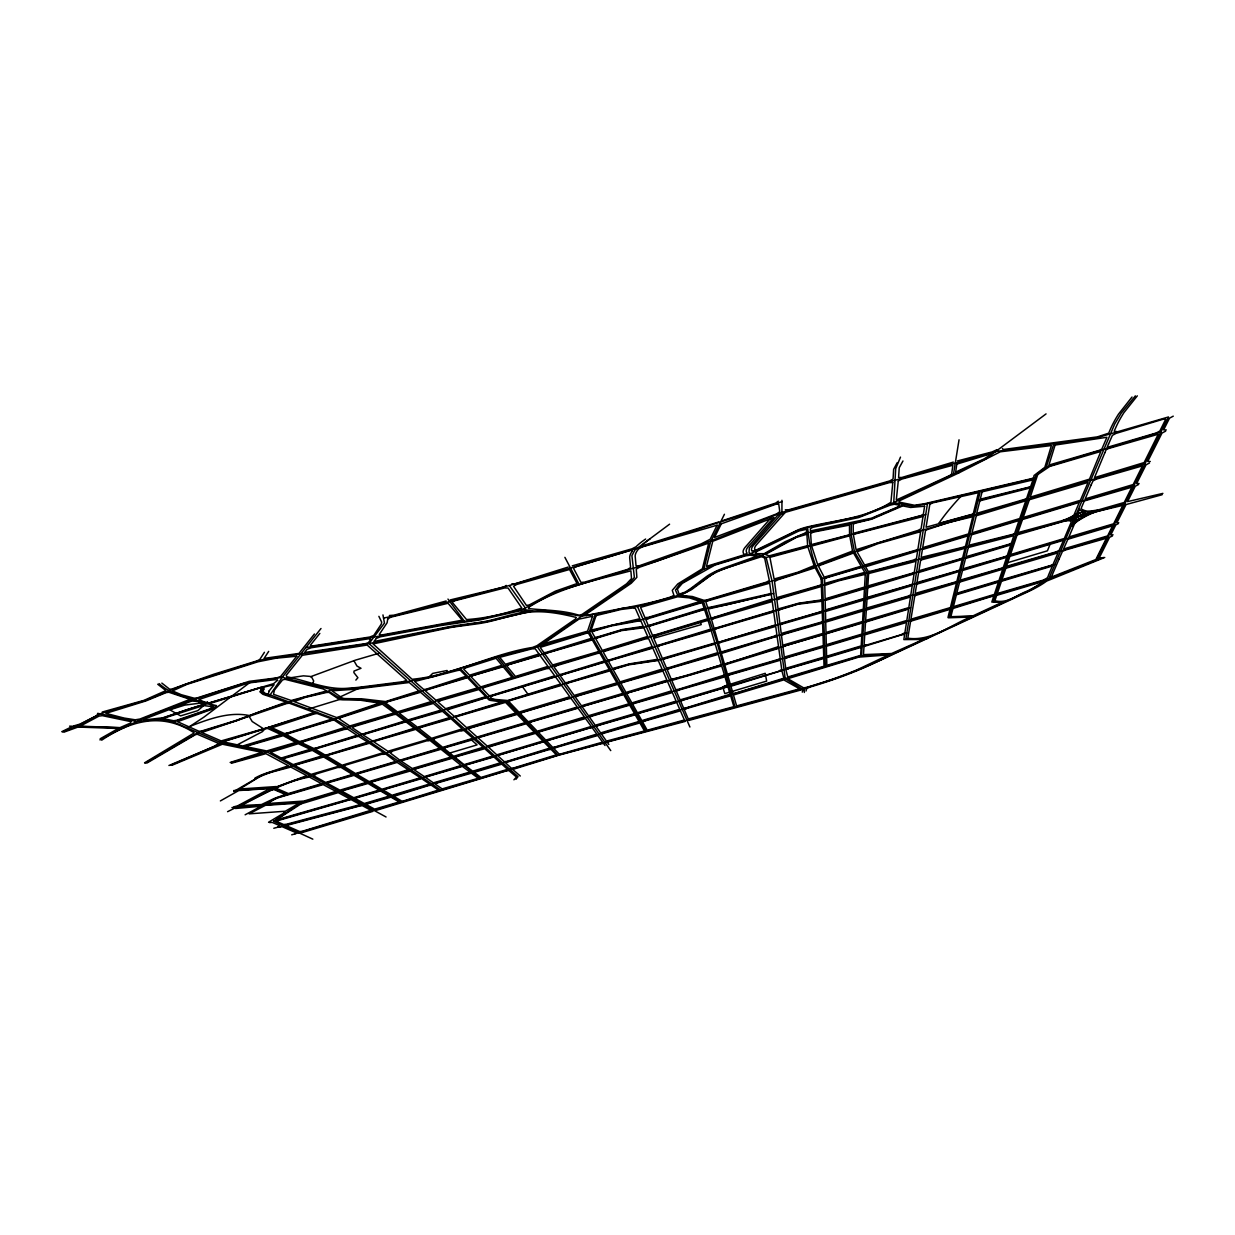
<?xml version="1.0" encoding="UTF-8"?>
<svg xmlns="http://www.w3.org/2000/svg" width="1235" height="1235" viewBox="0 0 1235 1235"><rect width="100%" height="100%" fill="white"/><g stroke="black" fill="none" stroke-linecap="round" stroke-linejoin="round"><path stroke-width="1.5" d="M781.94 500.283L781.925 512.386L777.247 515.844L749.352 547.969L749.012 552.277L750.293 553.82L761.902 555.549L766.148 557.541L925.679 514.578M904.082 504.59L871.37 518.854L851.27 523.655L851.193 534.709L854.481 551.752L867.155 572.87L861.521 655.754L363.105 804.695L273.8 828.268M802.271 692.125L803.12 689.408L688.868 720.422M805.992 691.029L806.764 688.512L810.037 687.046A98.028 18.479 -17.1 0 0 870.536 664.816L1029.975 590.839A64.343 12.504 -18.2 0 0 1046.554 581.129L1104.754 557.448M953.497 474.132L959.039 439.799M927.47 503.602L905.888 638.927L926.991 638.68M735.041 707.084L717.18 642.941L703.487 601.491L690.952 597.076L677.861 595.517L675.452 590.083L679.559 584.356L703.857 569.212L710.434 542.335L724.436 514.269M980.328 491.16L949.267 617.068L973.844 616.388M1005.383 601.723L993.187 601.476L1036.057 475.043L1046.307 466.969L1053.841 443.705M312.486 684.591L313.675 680.979L311.56 676.95L309.8 676.379L303.409 675.838L286.644 678.339M595.316 614.073L589.249 631.811L646.229 731.166M97.472 713.984L96.932 715.497L79.935 724.111L73.977 725.84M1050.259 543.848L1047.434 550.81L1007.745 562.681M900.5 457.12L895.699 468.698L893.739 502.614L860.98 516.153L807.582 527.376L796.467 530.973L750.293 553.82L714.988 564.549L703.857 569.212M1096.418 560.181L1168.48 416.967L1096.032 438.039L997.062 451.331L781.925 512.386L700.94 544.851L656.418 561.246L556.306 591.627L522.992 609.303L479.566 619.244L443.859 624.231L373.912 637.09L305.894 647.541M897.289 462.585L893.631 469.3L893.059 479.026L889.709 480.94L788.702 509.793L785.29 509.808M902.955 460.995L899.234 467.741L898.586 477.466L901.812 477.497L953.312 462.106M264.429 652.296L259.782 659.459L257.112 660.848L213.887 674.187L172.159 688.96L169.689 689.254L161.847 683.094M268.69 651.385L264.12 658.379L298.963 653.423L314.431 633.972M97.704 713.336L136.437 721.472L159.824 719.249L186.346 709.847L261.202 687.216L262.885 689.084L261.511 692.295L265.371 694.456L270.11 694.919L282.259 677.305L321.007 628.507M516.014 779.285L518.021 776.63L369.018 643.589L261.974 659.737L185.59 684.236L145.359 700.461L101.193 713.444L76.292 726.458L62.692 732M1132.016 397.037L1118.493 414.142A689.902 143.291 -23.2 0 0 1110.188 429.641L1108.706 433.176L1097.406 436.866L1003.345 449.509L1002.419 448.506M1137.312 395.848L1123.881 412.706A682.492 141.685 -23.2 0 0 1115.591 428.02L1114.186 431.231L1116.949 431.633M319.834 633.385L310.294 645.318L312.717 645.905L369.836 637.013L373.773 635.438L381.337 624.061L381.661 622.1L378.883 616.342M1135.366 395.879L1121.195 413.216L1114.726 423.96L1048.7 578.999L1030.005 590.207L892.982 653.994A144.727 27.911 -17 0 1 834.057 678.988L807.644 687.386L559.301 754.755L291.707 834.829M71.831 726.736L61.75 731.691M355.865 680.084L357.903 677.722L353.874 672.581L354.028 671.084L360.99 668.289L356.946 666.035L353.92 660.694M771.088 517.712L745.554 546.827A52.58 13.199 -17.5 0 0 744.582 554.685L706.497 566.356L712.78 541.27L773.975 517.372L748.564 546.225A49.292 12.365 -17.5 0 0 747.098 553.11L744.643 554.669M785.321 512.34L756.592 544.65A40.523 10.173 -17.5 0 0 755.388 550.424M513.93 779.81L516.446 777.016L508.928 770.578L506.288 770.918L376.644 810.222M805.915 687.864L804.201 689.655L804.34 692.495M429.255 676.795L432.667 673.415L447.008 670.512L448.228 672.041M295.011 833.795L296.184 832.791L282.12 826.694L279.141 827.11M1046.06 413.895L986.364 458.478L893.739 502.614L912.526 506.196L924.891 504.22L1034.961 478.285M250.767 681.843L203.976 717.087L190.36 726.103M669.586 524.18L634.944 549.976L631.903 555.611L634.389 577.44L629.356 583.26L537.333 646.847L497.165 656.819L432.59 676.718L402.394 682.538L371.997 686.336L348.316 688.991L331.381 689.47L282.259 677.305L244.484 683.264C195.053 698.609 145.344 714.586 99.973 739.95M778.343 501.178L775.719 503.077L722.969 520.491M277.751 787.158L276.177 788.285L288.388 793.534L321.486 783.7L309.368 777.031C284.93 781.585 263.04 794.445 241.134 805.544L261.465 804.556L271.592 799.755A13.307 2.563 -14.1 0 1 279.033 796.807L285.378 794.445L273.846 789.505L271.546 790.06M145.205 763.184L198.048 732.664L236.657 720.669L261.311 711.159L304.227 697.235L328.742 691.26L331.381 689.47M506.273 585.421L504.019 586.949L450.296 599.932M312.825 839.152L273.707 821.244L301.124 802.719L1048.7 578.999L1103.411 557.433M568.208 567.066L515.196 583.738L511.861 583.754M220.37 800.928L238.756 790.554L270.048 788.532L237.629 805.837L233.94 806.81M315.527 774.607L313.659 775.765L325.67 782.45L352.454 774.422L340.968 767.352L338.822 767.599M446.159 600.997L394.073 615.169L389.38 615.509M345.321 765.638L344.04 766.426L355.464 773.511L395.725 761.455L385.768 754.06L382.634 754.415M278.045 826.632L279.697 825.644L272.225 822.402L269.492 822.587M392.051 751.59L390.044 752.779L399.908 760.204L439.722 748.256L430.104 740.537L428.02 740.768M434.55 738.792L433.176 739.595L442.732 747.36L472.928 738.298L464.067 730.502L460.995 730.842M144.572 762.813L194.266 732.911C162.325 711.931 131.111 720.422 101.702 740.166M146.934 763.045L195.47 734.624L197.353 734.254L218.657 743.408L214.288 746.388L168.933 765.499M233.724 791.542L261.125 775.595L267.578 773.095L629.001 664.353L660.354 659.722L1114.433 524.396M302.004 832.591L372.877 811.349M718.724 521.957L643.806 545.268L642.524 544.82A62.398 16.58 -16.9 0 1 650.181 538.784M1173.25 416.164L1169.514 418.171L1163.632 429.873L1166.272 429.919M1165.655 431.123L1162.012 433.068L1147.716 461.473L1150.264 461.473M245.132 814.791L277.149 797.702C488.18 733.775 699.751 672.195 910.596 607.836M386.046 816.983L267.084 751.961L221.868 743.038L170.646 765.314M1149.492 462.986L1146.049 464.792L1136.632 483.518L1139.071 483.518M100.174 738.777L118.328 728.496L77.99 727.06L64.143 732.077M779.409 670.744L781.74 669.555L780.427 660.2L730.225 674.711L727.924 675.931L730.533 684.931L732.633 684.715M172.066 765.237L222.377 744.211L261.913 752.362L230.158 762.458M1138.562 484.521L1135.274 486.204L1127.524 501.611L1162.907 493.382M227.58 811.688L277.026 786.942L293.791 780.644L1108.274 536.638M1118.339 523.64L1115.807 524.906L1110.728 534.971L1113.059 534.786M235.545 745.739L262.376 731.66L264.475 729.391L252.187 721.518L248.513 715.374C227.348 711.406 206.044 720.206 186.562 727.662M958.761 472.959L1000.319 451.794L1051.402 445.542L1044.825 467.324L1034.035 475.49L1033.649 477.59L1031.595 478.624L924.444 503.741L914.502 505.238L898.879 502.074L900.114 500.484L958.576 473.036M902.167 634.08L904.9 632.752L906.505 622.471L864.732 634.883L864.083 645.04L866.059 644.871M1112.473 535.944L1109.57 537.302L1098.996 558.328L1101.033 558.004M338.714 697.574L360.203 687.648M997.139 449.617L992.045 451.933L957.279 460.995M270.141 789.258L306.789 775.657L290.796 767.074L273.29 771.69A28.034 5.712 -14 0 0 257.034 778.312L239.713 788.995L276.378 786.556M268.551 822.232L284.745 812.537L284.019 812.09M310.68 676.672L355.541 660.108L379.624 653.068M159.824 719.249L173.363 721.919L211.509 708.859L213.748 706.111C195.67 698.161 174.181 697.574 159.068 683.572M781.94 501.672C653.485 544.82 523.47 583.646 391.958 616.342L383.545 618.071M220.2 742.297L317.41 712.379M308.657 709.013L341.045 699.056L360.497 699.519L383.313 702.792L621.699 630.082L645.936 626.747L706.034 608.5L726.798 604.733L773.635 593.387M1046.307 466.969L1160.946 431.941M268.396 727.4L314.261 712.471L289.345 703.209L286.582 703.549L201.737 732.494L221.158 740.923L269.122 727.214M286.875 733.219L331.953 719.032L317.102 713.521L314.477 713.861L271.932 727.755L284.343 733.497L287.246 733.111M1144.938 463.758L974.4 515.211L877.56 543.122L798.381 572.731L766.673 582.704L643.095 619.445L612.189 625.172L537.333 646.847L610.754 750.618M242.23 747.052L334.855 719.079L383.313 702.792L480.523 778.328M825.351 666.607L822.495 578.597L1134.054 485.386M231.146 762.705L837.917 580.435L1042.494 527.067L1124.9 503.602M653.763 638.294L701.233 624.617L700.585 622.517M280.33 759.031L798.613 603.653L823.529 600.179L1012.824 543.554M954.84 594.498L1054.86 564.549M449.756 753.041L477.081 744.875L471.307 739.827M906.783 633.03L352.562 798.69L273.707 821.244M231.424 763.23L265.911 753.659L288.419 765.777L271.082 771.597A28.096 5.727 -14 0 0 254.811 778.22M1162.135 494.726L1126.058 504.544L1116.857 522.822L1118.786 522.76M973.226 513.992L938.785 523.408A811.874 156.058 -22.1 0 1 961.092 496.192M382.958 614.906L384.455 623.073L369.018 643.589L446.206 627.781L488.242 621.328L532.578 611.016L545.87 610.599L581.747 616.157L606.848 612.298L622.008 608.392L637.538 606.586L677.861 595.517L686.521 592.044L716.115 571.62L761.902 555.549L796.421 536.824L808.925 532.486L851.27 523.655M235.36 808.493L260.153 806.316M978.027 500.53L1032.105 486.683M102.212 712.039L144.047 700.338L165.922 690.612L157.725 684.236M685.07 721.456L609.442 741.494L607.419 742.482L608.824 744.473M231.948 807.551L303.733 801.932M233.708 790.57L271.546 788.007L287.863 794.476M861.521 655.754L892.982 653.994M572.237 565.862L631.98 548.819L636.056 546.735A81.325 21.535 -17 0 1 645.643 539.031M123.716 727.909L69.592 726.165M504.899 701.696L488.875 698.485L460.624 668.891M522.992 609.303L532.578 611.016M270.11 694.919L334.855 719.079L348.872 727.492L440.91 790.184M173.363 721.919L221.868 743.038M269.477 727.554L312.964 749.444L400.881 802.163M802.055 688.914L785.244 678.648L772.076 581.006L766.148 557.541M328.742 691.26L341.045 699.056M520.275 776.012L512.71 769.451L558.39 755.311L601.028 743.763L603.575 743.516L605.011 745.523M506.504 701.202L557.927 755.156M497.165 656.819L514.285 677.907M447.965 599.083L464.468 621.359M522.297 686.444L528.256 694.672M509.607 585.961L525.369 608.037M564.889 557.34L579.076 584.325M821.167 579.014L815.177 567.76L777.355 579.987L774.546 581.623L776.614 597.694L819.469 585.436L821.337 584.417L821.167 578.968M822.495 578.597C812.414 563.175 809.357 545.129 807.582 527.376M689.902 727.014L637.538 606.586M861.119 647.356L860.671 655.353L826.848 665.372L826.647 657.653L861.119 647.356M861.783 635.67L861.212 645.89L826.601 656.233L826.354 646.291L861.783 635.67M862.509 622.934L861.876 634.064L826.308 644.716L826.03 633.864L862.509 622.934M863.188 610.939L862.586 621.483L825.999 632.459L825.721 622.147L863.188 610.939M863.821 600.04L863.296 609.133L825.69 620.387L825.459 611.51L863.821 600.04M864.454 588.725L863.898 598.45L825.412 609.966L825.165 600.488L864.454 588.725M865.272 574.321L864.546 587.057L825.134 598.851L824.779 585.452L838.38 580.882L865.272 574.321M863.991 646.492L863.481 654.627L891.562 653.516L920.044 640.903L920.801 639.498L903.835 639.591L904.607 634.62L902.198 634.667L863.991 646.492M865.534 622.116L864.84 633.092L906.83 620.433L908.589 609.117L865.534 622.116M866.306 610.105L865.642 620.479L908.821 607.62L910.473 596.999L866.306 610.105M867.001 599.191L866.43 608.099L908.111 596.135L910.828 594.73L912.248 585.544L867.001 599.191M867.726 587.86L867.109 597.385L910.658 584.865L912.511 583.908L914.07 573.874L867.726 587.86M868.622 573.565L867.834 585.961L912.449 573.148L914.332 572.145L916.03 561.277L868.622 573.565M575.865 617.361L575.772 618.781L536.978 645.658L532.501 647.433C491.268 653.948 453.77 675.406 412.135 679.281L373.063 643.914L449.247 627.797A32.017 8.027 -14.8 0 1 455.545 626.747L476.587 623.937A40.585 10.467 -15.2 0 0 493.877 620.464L508.913 616.481A31.539 7.858 -15.3 0 1 515.134 615.015C535.095 608.824 556.074 612.467 575.865 617.361M892.797 482.592L890.929 502.244C866.615 518.067 836.589 520.028 809.002 526.558A16.487 4.153 -17.6 0 0 798.489 529.707L755.156 550.532L751.991 551.072A43.812 10.992 -17.5 0 1 753.582 545.237L780.782 514.547L785.151 512.386L889.601 482.561L892.797 482.592M898.277 481.033L896.301 500.005L949.669 475.537L951.66 474.008L952.864 465.255L901.673 479.134L898.277 481.033M956.816 464.128L955.658 472.094L984.28 458.833L990.208 454.897L988.726 454.449L956.816 464.128M130.833 721.611L130.617 723.015L120.027 727.616L80.105 726.18L98.97 716.115L102.351 715.667L130.833 721.611M917.636 550.964L916.447 558.637L913.576 560.072L871.246 571.141L868.19 571.373L865.581 566.772L917.636 550.964M920.646 531.652L917.929 549.081L915.938 550.146L864.593 565.043L857.075 551.813L877.9 543.709L920.646 531.652M923.008 516.508L921.109 528.703L918.006 530.402L856.087 549.714L853.416 534.817L854.867 534.014L923.008 516.508M924.598 506.211L923.379 514.1L921.233 515.489L853.246 533.35L853.2 524.258L855.237 523.192L871.709 519.194L902.723 505.902L910.596 507.462L924.598 506.211M910.612 621.236L907.818 638.202C930.835 641.521 950.394 625.342 970.386 617.052L948.974 617.778A5.079 0.973 -17.9 0 1 948.001 617.407L949.977 609.364L910.612 621.236M914.811 595.702L910.936 619.198L950.425 607.558L956.461 583.043L914.811 595.702M916.694 584.217L915.181 593.417L955.087 582.086L956.924 581.129L959.302 571.465L916.694 584.217M918.624 572.515L916.972 582.565L957.835 570.755L959.718 569.767L962.266 559.455L918.624 572.515M920.662 560.072L918.902 570.786L960.768 558.699L962.698 557.68L964.998 548.34L920.662 560.072M922.391 549.544L921.094 557.417L963.593 547.09L965.538 546.132L968.07 535.851L922.391 549.544M925.586 530.185L922.699 547.645L968.549 533.89L972.779 516.724L948.943 522.405L925.586 530.185M929.816 504.374L926.065 527.221L973.149 514.3L978.46 492.688L932.456 502.907L929.816 504.374M387.759 618.92L387.095 622.78L379.238 634.481L381.785 634.975L462.245 620.186L448.058 603.267L390.8 617.176L387.759 618.92M1037.709 474.595L1030.237 497.165L1089.486 479.149L1100.848 451.454L1049.843 466.382L1037.709 474.595M269.029 691.091L268.427 694.085L265.401 693.483L262.669 691.183L264.213 689.068L262.993 687.324L274.093 684.715L269.029 691.091M274.417 690.072L273.522 694.317L291.167 700.492L326.858 690.921L322.952 688.883L284.961 679.296L282.537 679.929L274.417 690.072M708.689 543.107L702.406 568.764L677.814 583.893L672.257 590.361L673.939 595.27L671.176 596.814C643.466 605.829 614.613 609.102 586.27 615.539L584.942 614.984L631.286 583.229L636.859 577.347L636.257 569.15L639.406 567.266L708.689 543.107M979.849 500.823L976.684 513.343L1024.494 499.403L1026.671 498.245L1030.175 487.964L979.849 500.823M982.103 491.839L980.25 499.202L1029.11 487.146L1030.731 486.312L1032.923 479.921L982.103 491.839M952.941 608.485L950.981 616.25L952.077 616.666L972.717 615.972L1002.156 602.279L991.813 602.062L993.743 596.258L991.427 596.52L952.941 608.485M956.384 594.791L953.389 606.663L994.36 594.405L998.405 582.194L956.384 594.791M959.58 582.117L956.77 593.248L998.93 580.604L1002.727 569.212L959.58 582.117M962.513 570.508L960.058 580.203L1001.492 568.208L1003.376 567.251L1006.679 557.294L962.513 570.508M965.538 558.467L962.929 568.81L1005.321 556.553L1007.266 555.549L1010.786 544.928L965.538 558.467M968.317 547.491L965.986 556.692L1009.412 544.126L1011.388 543.107L1013.858 535.681L968.317 547.491M971.513 534.817L968.873 545.268L1012.638 534.385L1014.63 533.412L1019.045 520.537L971.513 534.817M976.314 515.751L971.991 532.856L1019.739 518.53L1025.791 500.792L976.314 515.751M1055.091 445.048L1048.916 465.07L1099.505 450.281L1101.867 449L1106.93 437.283L1055.091 445.048M592.553 616.265L587.551 631.162L543.014 643.96L578.937 619.121L592.553 616.265M996.691 595.378L994.823 600.936C1006.726 604.069 1016.899 594.899 1027.396 590.994A59.975 11.655 -18.2 0 0 1042.587 582.117L1043.421 581.453L996.691 595.378M1001.462 581.268L997.324 593.51L1043.39 580.079L1047.018 578.073A59.975 11.655 -18.2 0 0 1048.438 575.309L1052.374 566.016L1001.462 581.268M1005.846 568.285L1001.986 579.694L1051.17 565.321L1053.054 564.38L1058.024 552.879L1005.846 568.285M1009.875 556.337L1006.51 566.309L1056.203 551.844L1059.121 550.378L1063.52 540.297L1009.875 556.337M1017.115 534.909L1010.477 554.592L1064.308 538.475L1071.301 521.988A34.796 7.41 -18.8 0 0 1070.313 521.046A11.563 2.455 -18.9 0 0 1060.556 522.22L1017.115 534.909M596.119 615.586L591.164 630.112L639.884 618.72L635.346 608.392L632.413 608.037L620.958 609.503L596.119 615.586M1029.357 499.727L1023.182 517.496L1080.393 500.314L1088.081 482.391L1029.357 499.727M1022.487 519.518L1017.887 532.655L1061.035 520.938A13.323 2.871 -19 0 0 1073.941 515.103L1079.297 502.398L1022.487 519.518M529.089 607.095L528.549 608.577C545.376 610.43 562.465 610.013 578.937 615.231L582.056 614.413L626.531 583.877L631.517 578.567L630.884 570.817C596.243 580.033 559.779 587.227 529.089 607.095M1077.522 514.779L1076.827 516.508A6.715 1.436 -19.1 0 0 1084.438 512.664A3.705 0.787 -19.1 0 0 1080.995 512.649A4.384 0.942 -19.1 0 0 1077.522 514.779M1104.862 452.689L1094.472 477.636L1144.135 462.569L1158.245 434.226L1108.443 448.552L1106.066 449.849L1104.862 452.689M1079.467 509.391L1077.615 514.007A4.4 0.942 -19.1 0 1 1081.752 512.216A4.4 0.942 -19.1 0 1 1085.117 511.83A7.919 1.698 -19.1 0 1 1080.162 515.551L1097.467 510.456A21.211 4.554 -19.3 0 1 1085.905 511.861A60.145 12.952 -19.5 0 1 1079.467 509.391M1076.534 517.172L1075.623 519.395A4.955 1.05 -19.1 0 0 1079.174 518.978A3.674 0.787 -19.1 0 0 1082.4 517.11A6.993 1.482 -19 0 0 1076.534 517.172M1073.771 518.005L1072.551 520.938A13.431 2.856 -18.9 0 0 1063.721 521.016L1073.771 518.005M1108.505 444.137L1107.116 447.379L1156.192 432.991L1159.85 431.03L1165.67 419.329L1162.984 419.267L1116.039 433.392L1112.38 435.384L1108.505 444.137M1074.62 523.625L1068.923 536.947L1113.646 523.779L1122.8 505.377L1096.155 511.66A23.357 4.909 -19.2 0 0 1083.651 517.465A33.746 7.055 -19.2 0 0 1074.62 523.625M1084.299 500.962L1081.057 508.558A83.424 17.954 -19.6 0 0 1087.356 511.151A36.031 7.765 -19.4 0 0 1099.274 509.623L1124.251 502.46L1131.847 487.208L1084.299 500.962M1091.231 484.738L1085.179 498.894L1133.19 484.537L1142.483 465.873L1096.433 479.087L1093.037 480.878L1091.231 484.738M1059.167 558.791L1052.621 573.997A64.343 12.504 -18.2 0 1 1051.371 576.56L1050.692 577.362L1095.831 559.532L1106.437 538.244L1065.326 550.038L1062.409 551.489L1059.167 558.791M766.456 553.836L766.009 554.855A31.986 7.858 -17.1 0 1 768.896 555.92L807.628 545.623L806.856 534.246L796.436 537.395L766.456 553.836M1067.889 539.247L1063.52 548.988L1107.594 535.913L1112.596 525.863L1067.889 539.247M1075.917 513.806L1074.296 517.295L1063.613 520.475A13.971 3.01 -19 0 0 1075.917 513.806M888.552 654.905L857.105 669.802A97.287 18.371 -17.1 0 1 806.362 687.432L803.584 687.833L787.791 678.694L858.757 657.113L888.552 654.905M1075.222 519.75L1072.103 526.326A35.336 7.379 -19.2 0 1 1081.999 517.866A20.223 4.261 -19.2 0 1 1095.985 511.305L1079.946 516.091A8.274 1.76 -19 0 1 1083.11 516.77A4.276 0.911 -19.1 0 1 1079.899 518.854A4.276 0.911 -19.1 0 1 1075.222 519.75M717.118 525.199L710.171 539.263L700.955 543.971L639.313 565.754L636.025 565.862L635.299 557.371A74.918 19.806 -16.9 0 1 638.603 548.927L642.215 546.92L717.118 525.199M721.317 523.81L714.494 537.472L776.784 513.806L779.779 511.66L778.76 504.235L775.873 504.235L721.317 523.81M756.129 551.813L755.357 553.126A43.812 10.992 -17.5 0 0 757.842 553.666L764.203 553.666L785.136 541.686L804.217 533.427L806.702 531.776L806.532 529.321L798.921 530.973L756.129 551.813M681.89 594.606L681.319 595.471L692.403 596.52L703.919 600.303L706.621 599.963L766.456 582.133L769.312 580.512L764.82 558.915A26.645 6.546 -17.1 0 0 761.208 556.784L729.036 567.112A30.613 7.441 -17 0 0 709.816 576.081L691.492 589.682L681.89 594.606M261.434 689.67L259.89 691.77L262.87 694.302L286.242 702.097L235.345 720.653L201.691 730.981L198.989 731.274L177.516 721.703L213.269 708.828L216.526 705.633L209.703 704.073L210.398 703.379L258.64 688.343L260.384 688.188L261.434 689.67M370.901 639.39L368.431 642.586L365.792 643.589L304.52 652.512L307.021 649.378L311.22 647.758L368.524 638.804L370.901 639.39M376.351 638.433L373.973 641.474L449.91 626.577A35.985 9.031 -14.8 0 1 457.073 625.389L478.13 622.594A36.525 9.432 -15.2 0 0 493.722 619.461L508.789 615.478A35.444 8.846 -15.3 0 1 515.798 613.826L527.206 611.016L518.978 611.016L480.322 619.846L441.528 625.45L380.457 636.766L376.351 638.433M277.628 680.269L273.552 683.65L209.101 703.039L207.079 703.255L198.897 699.519L248.528 682.986L275.359 679.636L277.628 680.269M296.771 656.202L280.623 676.502L276.717 677.907L249.192 681.334L197.338 697.837L194.204 698.207L181.329 694.718L172.483 690.921L186.933 684.391L257.883 661.806L275.667 658.255L296.771 656.202M302.313 655.276L286.165 675.406L286.952 676.826C307.916 680.763 328.263 690.797 350.045 688.003A53.969 13.076 -14.4 0 0 362.009 686.907L402.981 681.689L406.67 680.3L367.135 645.04L302.313 655.276M164.363 718.029L163.792 718.724L173.579 720.731L176.651 720.283L210.058 708.828L212.235 706.682L203.451 705.509L164.363 718.029M899.45 505.238L898.154 506.798L871.57 518.175L810.5 530.896L810.361 528.688L812.815 527.314L858.541 517.619L890.064 505.208L894.31 504.22L899.45 505.238M682.399 583.29L677.382 589.08L679.096 594.189L684.993 592.167A70.997 17.568 -16.3 0 0 691.94 587.582L706.652 576.467A34.41 8.367 -17 0 1 728.341 566.34L756.931 556.167L750.062 555.179L745.276 555.889L714.849 565.136L682.399 583.29M190.051 699.319L139.91 719.032L135.248 719.804L124.071 718.044L105.855 713.367L146.054 700.893L166.107 692.619L168.84 692.248L190.051 699.319M379.485 703.132L336.646 717.55L294.239 701.619L305.323 697.404L326.349 692.495L328.973 692.372L338.359 698.84A20.98 4.909 -14.3 0 0 343.531 699.859L358.243 700.044A15.468 3.551 -14.2 0 1 360.08 700.168L379.485 703.132M207.526 702.19L197.832 710.634L180.603 715.883L169.797 709.832L184.802 705.092L207.526 702.19M224.847 741.216L223.89 742.003L242.786 745.986L280.916 734.532L267.763 728.496L265.17 728.789L224.847 741.216M247.324 745.971L246.352 746.727L266.637 750.942L295.721 742.42L283.201 735.674L247.324 745.971M501.734 701.943L456.271 716.007L454.14 716.223L447.008 709.94L484.892 698.13L487.038 697.929L488.674 699.627A18.988 4.122 -15.3 0 0 490.882 700.446L501.734 701.943M515.844 584.726L513.606 586.363L526.434 605.428L529.228 604.949L555.271 591.21L577.069 583.553L569.52 569.489L515.844 584.726M340.258 717.751L338.946 718.693L349.752 725.979L394.166 712.888L382.31 704.104L340.258 717.751M820.194 565.26L818.558 566.386L824.193 577.162L861.181 566.186L853.57 553.018L820.194 565.26M465.163 668.042L463.665 669.077L469.532 675.205L501.95 665.31L496.053 658.255L465.163 668.042M700.199 601.414L648.128 617.407L644.917 617.608L640.548 607.373L677.629 596.767L689.269 597.848L700.199 601.414M203.296 704.398L162.758 717.797L144.279 719.959L143.97 719.187L191.78 701.048L197.955 701.495L203.296 704.398M287.94 733.775L286.613 734.655L299.071 741.417L301.464 741.154L345.09 727.369L334.253 720.159L331.86 720.406L287.94 733.775M852.567 551.026L817.601 564.395L811.657 546.04L849.726 535.805L852.567 551.026M302.884 741.88L301.633 742.714L313.551 748.333L315.944 748.055L356.992 735.288L347.699 729.113L344.21 729.468L302.884 741.88M310.294 749.305L281.209 758.043L270.527 752.285L298.299 743.717L310.294 749.305M299.132 803.167L285.347 811.225L249.115 813.85L265.432 805.328L299.132 803.167M300.939 803.908L276.131 820.009L349.752 798.875L338.205 792.623L300.939 803.908M387.003 701.989L385.552 702.916L397.516 711.885L431.247 701.557L420.548 692.295L387.003 701.989M426.77 689.886L425.288 690.844L435.893 700.152L477.358 687.926L467.478 677.706L426.77 689.886M284.482 758.29L283.185 759.108L293.112 764.588L321.856 755.943L312.316 750.371L284.482 758.29M575.927 566.757L573.503 568.285L580.975 582.426L584.572 582.148L627.473 569.428L630.606 567.544L629.711 558.174A81.88 21.643 -16.9 0 1 632.536 550.748L630.576 550.409L575.927 566.757M316.886 748.564L315.558 749.398L325.052 754.986L327.29 754.724L367.737 742.142L358.737 736.431L356.467 736.678L316.886 748.564M418.958 690.921L385.552 701.557L363.198 698.964A20.624 4.724 -14.2 0 0 360.759 698.794L345.877 698.593A15.731 3.674 -14.3 0 1 342.018 697.837L331.937 690.828L346.881 689.794A59.373 14.388 -14.4 0 0 360.033 688.574L409.217 682.507L418.958 690.921M466.197 676.209L426.029 689.238L423.713 689.454L414.651 681.488L457.907 670.42L460.238 670.219L466.197 676.209M354.414 726.412L352.33 727.724L361.531 733.93L363.8 733.683L404.725 720.931L396.111 714.37L393.826 714.602L354.414 726.412M296.261 764.82L294.98 765.623L311.096 774.376L339.023 766.163L323.647 756.993L296.261 764.82M364.618 734.223L363.26 735.072L372.183 740.815L374.406 740.568L414.265 728.218L406.284 722.135L404.061 722.367L364.618 734.223M328.139 755.233L326.827 756.036L342.11 765.237L383.606 752.563L369.419 743.238L328.139 755.233M472.465 675.699L470.906 676.656L480.724 686.922L512.077 677.459L503.185 666.792L472.465 675.699M400.881 712.487L399.461 713.367L407.998 719.959L441.034 710.063L433.408 703.441L400.881 712.487M814.097 565.568L798.088 572.16L774.113 579.014L769.914 557.356L807.937 547.028L814.097 565.568M508.218 664.77L506.628 665.742L515.427 676.44L547.939 666.391L540.096 655.523L508.218 664.77M440.231 700.693L438.024 702.036L445.588 708.689L485.787 696.633L478.902 689.531L440.231 700.693M375.193 741.077L373.85 741.895L387.898 751.266L428.483 739.256L415.747 729.36L375.193 741.077M410.962 720.298L409.557 721.147L417.476 727.261L449.694 717.566L442.47 711.298L410.962 720.298M539 653.994L505.393 664.26L499.712 657.344L531.806 648.869L535.218 648.745L539 653.994M454.48 600.827L452.18 602.217L466.552 619.569C485.17 618.334 504.204 614.042 521.788 608.006L508.064 588.03L504.698 587.937L454.48 600.827M483.765 687.602L482.252 688.528L489.06 695.645L491.206 695.444L554.747 675.823L549.436 668.459L546.24 668.737L483.765 687.602M328.556 782.619L327.321 783.361L339.918 790.153L366.239 782.434L354.028 775.364L328.556 782.619M420.332 727.569L418.943 728.403L431.571 738.314L462.245 728.897L451.037 718.755L420.332 727.569M546.58 653.145L544.944 654.133L552.616 664.986L598.913 651.432L592.321 639.9L546.58 653.145M358.274 773.712L357.023 774.453L369.157 781.57L408.167 769.714L397.145 762.427L358.274 773.712M456.904 716.578L455.468 717.427L466.568 727.6L515.86 713.043L505.516 702.375L456.904 716.578M491.792 696.061L490.295 696.941L491.962 698.686A14.233 3.087 -15.3 0 0 493.629 699.303L507.832 700.507L560.659 684.02L555.735 677.197L553.666 677.398L491.792 696.061M591.411 638.31L546.071 652.42L543.863 652.605L540.174 647.387L586.255 633.308L588.462 633.169L591.411 638.31M335.905 791.388L303.918 801.052L267.115 803.537L273.614 799.817A13.276 2.563 -14.1 0 1 281.055 796.868L323.169 784.611L335.905 791.388M510.178 700.554L508.712 701.418L518.962 712.116L569.814 696.71L561.616 685.348L510.178 700.554M597.462 637.862L595.779 638.85L602.279 650.413L647.68 636.426L644.037 628.152L642.2 627.951L621.653 630.591L597.462 637.862M344.009 790.323L342.203 791.388L353.735 797.717L379.114 790.107L368.015 783.484L344.009 790.323M402.61 760.42L401.313 761.177L412.243 768.494L450.79 757.132L441.003 749.29L402.61 760.42M593.695 631.116L591.982 632.119L594.884 637.26L597.045 637.106L622.394 629.495L643.25 626.361L641.011 621.267L637.97 621.112L611.356 625.944L593.695 631.116M556.491 665.68L554.098 667.07L559.316 674.449L561.4 674.264L604.378 660.957L599.932 653.192L597.833 653.361L556.491 665.68M372.167 781.894L370.932 782.619L381.955 789.258L420.332 777.757L410.174 771.041L372.167 781.894M604.918 651.215L603.282 652.173L607.666 659.969L609.704 659.799L652.173 646.646L648.668 638.665L645.596 638.896L604.918 651.215M650.583 625.821L648.854 626.824L652.358 635.022L655.445 634.805L707.624 618.812L704.66 609.92L702.607 610.075L650.583 625.821M648.591 618.503L645.967 620.032L648.159 625.203L650.258 625.049L704.104 608.253L702.36 602.989L700.26 603.112L648.591 618.503M470.442 728.002L468.358 729.221L477.127 737.048L525.153 722.645L517.187 714.417L470.442 728.002M561.848 674.928L560.289 675.823L565.136 682.677L567.158 682.492L609.256 669.478L605.196 662.377L603.159 662.562L561.848 674.928M356.406 797.841L355.217 798.536L364.279 803.491L389.241 796.112L380.519 790.956L356.406 797.841M445.341 747.607L444.013 748.379L453.724 756.252L483.132 747.268L474.132 739.364L445.341 747.607M416.118 768.741L414.234 769.822L424.3 776.568L461.211 765.499L452.211 758.275L416.118 768.741M778.529 646.584L726.628 663.658L724.42 663.874L721.379 653.454L774.499 637.075L777.185 636.859L778.529 646.584M707.655 600.905L705.864 601.939L707.593 607.28L709.508 607.404L769.251 593.927L771.057 593.016L769.683 583.167L707.655 600.905M567.606 683.125L566.062 684.005L574.136 695.428L616.913 682.832L610.044 670.837L567.606 683.125M384.564 789.412L383.359 790.107L392.035 795.278L429.533 784.009L421.629 778.621L384.564 789.412M521.71 712.672L520.29 713.49L528.179 721.734L577.254 707.022L571.095 698.485L568.162 698.778L521.71 712.672M479.674 737.326L478.3 738.098L487.208 746.048L534.338 732.123L526.218 723.741L479.674 737.326M610.09 660.478L608.469 661.404L612.483 668.505L629.263 663.905L657.73 659.274L652.821 648.128L610.09 660.478M813.124 532.162L810.654 533.566L811.318 544.62L848.044 535.156L849.557 534.338L849.464 525.091L813.124 532.162M655.862 635.824L653.33 637.26L656.758 645.288L658.749 645.118L710.727 629.124L708.211 620.711L706.219 620.85L655.862 635.824M368.092 803.614L366.347 804.618L374.668 809.141L399.137 801.963L391.032 797.162L368.092 803.614M456.441 756.669L455.144 757.41L464.051 764.65L492.827 756.021L484.753 748.719L456.441 756.669M426.831 776.738L425.581 777.448L433.408 782.851L469.902 772.029L462.384 766.41L426.831 776.738M370.886 810.268L302.668 831.17L299.781 831.587L286.103 825.582L359.447 806.038L362.395 805.714L370.886 810.268M713.321 618.704L711.576 619.692L714.031 628.136L715.976 627.997L771.705 611.31L773.481 610.337L772.245 601.538L713.321 618.704M277.921 820.611L276.547 821.383L283.679 824.517L286.752 824.177L360.296 804.587L351.249 799.693L349.258 799.94L277.921 820.611M614.829 668.984L613.255 669.879L620.016 681.89L662.053 669.123L658.394 660.802L656.68 660.679L628.615 664.862L614.829 668.984M659.042 645.828L657.39 646.754L662.346 658.379L714.864 642.956L711.19 630.653L659.042 645.828M530.633 722.043L529.228 722.83L537.271 731.244L584.417 716.948L578.088 708.195L530.633 722.043M577.64 695.953L575.402 697.204L581.453 705.772L622.919 693.329L617.778 684.344L577.64 695.953M466.49 764.851L465.225 765.561L472.696 771.196L500.376 762.844L493.877 756.962L466.49 764.851M490.82 746.372L488.813 747.499L496.794 754.832L542.921 740.969L535.527 733.343L490.82 746.372M437.02 783.036L435.168 784.071L442.192 788.903L478.238 778.266L471.415 773.172L437.02 783.036M771.906 599.098L712.996 617.654L710.99 617.793L708.164 609.056L769.374 594.776L771.304 594.776L771.906 599.098M716.192 628.723L714.478 629.665L718.06 642.015L719.943 641.86L775.503 624.895L773.697 611.942L716.192 628.723M539.818 731.707L538.46 732.463L545.777 740.12L591.256 726.442L585.56 718.538L539.818 731.707M779.655 598.62L776.923 600.133L778.065 608.963L798.767 603.205L820.318 600.102L821.831 599.454L821.414 586.471L779.655 598.62M622.409 682.554L620.881 683.418L625.96 692.434L666.9 680.145L662.902 671.037L622.409 682.554M583.738 706.127L582.287 706.929L588.493 715.729L628.924 703.796L623.613 694.549L583.738 706.127M499.141 755.064L497.829 755.789L504.266 761.686L506.983 761.362L549.822 748.086L543.987 742.081L541.702 742.343L499.141 755.064M438.41 790.045L403.706 800.897L401.854 801.144L393.811 796.343L428.514 785.583L431.308 785.213L438.41 790.045M664.553 658.872L662.948 659.768L666.391 667.826L669.216 667.579L717.767 652.651L715.297 644.392L713.398 644.531L664.553 658.872M826.493 577.81L824.609 578.844L824.733 583.399L864.762 572.376L862.061 567.714L859.93 567.884L826.493 577.81M669.571 668.459L667.209 669.756L671.099 678.833L673.785 678.741L689.346 675.082L721.394 664.8L718.276 654.38L669.571 668.459M780.057 609.611L778.282 610.569L779.949 623.567L820.441 611.865L822.217 610.924L821.892 601.229L797.841 604.27L780.057 609.611M628.136 692.82L626.639 693.638L631.872 702.916L671.608 690.844L667.456 681.396L628.136 692.82M548.51 740.305L546.843 741.232L552.616 747.252L555.302 746.928L596.767 734.069L592.213 727.755L589.527 728.063L548.51 740.305M507.631 761.964L505.686 763.014L511.336 768.185L513.992 767.861L556.367 754.847L551.134 749.444L548.448 749.769L507.631 761.964M591.766 716.161L589.62 717.319L595.239 725.254L634.528 713.598L629.696 705.154L591.766 716.161M507.539 769.328L480.955 777.448L474.194 772.338L501.827 764.156L507.539 769.328M726.813 664.276L724.837 665.341L727.4 674.14L777.788 659.598L780.18 658.348L778.776 648.313L726.813 664.276M720.144 642.555L718.477 643.45L720.885 651.725L722.722 651.571L774.36 636.133L776.892 634.79L775.719 626.392L720.144 642.555M555.889 747.545L553.913 748.611L559.131 754.06L560.891 753.875L602.587 742.142L597.802 735.504L555.889 747.545M634.095 703.487L632.629 704.274L637.399 712.749L676.116 701.094L672.365 692.557L634.095 703.487M781.863 624.138L780.149 625.064L781.23 633.478L820.827 622.239L822.556 621.328L822.263 612.467L781.863 624.138M598.265 725.454L596.165 726.581L600.642 732.911L639.035 721.456L635.238 714.818L598.265 725.454M678.694 690.133L676.44 691.338L680.099 699.905L727.662 685.78L724.976 676.811L678.694 690.133M784.024 634.219L781.493 635.562L782.743 645.241L822.958 633.37L822.618 623.073L784.024 634.219M639.869 713.027L638.094 713.969L641.829 720.607L679.729 709.291L676.734 702.514L639.869 713.027M603.714 733.266L601.677 734.346L606.447 741.108L644.469 730.95L639.884 722.938L603.714 733.266M724.451 675.036L678.355 689.362L675.699 689.624L671.778 680.439L719.604 666.483L721.827 666.267L724.451 675.036M724.621 686.012L722.753 687L724.821 693.607L766.657 681.102L765.237 673.322L724.621 686.012M785.429 645.658L782.975 646.955L784.287 657.113L823.359 645.596L823.004 634.775L785.429 645.658M682.909 700.168L680.701 701.326L683.619 708.134L686.135 707.856L730.178 694.224L728.048 687.092L725.948 687.308L682.909 700.168M644.778 721.008L642.679 722.104L647.233 730.209L684.422 719.99L680.408 710.851L644.778 721.008M783.885 678.2L735.458 693.128L732.988 693.391L730.919 686.243L779.501 671.315L781.956 671.084L783.885 678.2M686.428 708.566L684.283 709.693L688.25 718.955L733.899 706.667L730.672 695.83L686.428 708.566M786.911 657.746L784.518 658.981L785.738 668.351L823.73 657.082L823.405 647.171L786.911 657.746M799.601 688.837L736.631 705.926L733.466 694.996L783.808 679.883L799.601 688.837M788.254 668.706L785.923 669.895L787.791 677.027L824.023 666.205L823.776 658.502L788.254 668.706"/></g></svg>
